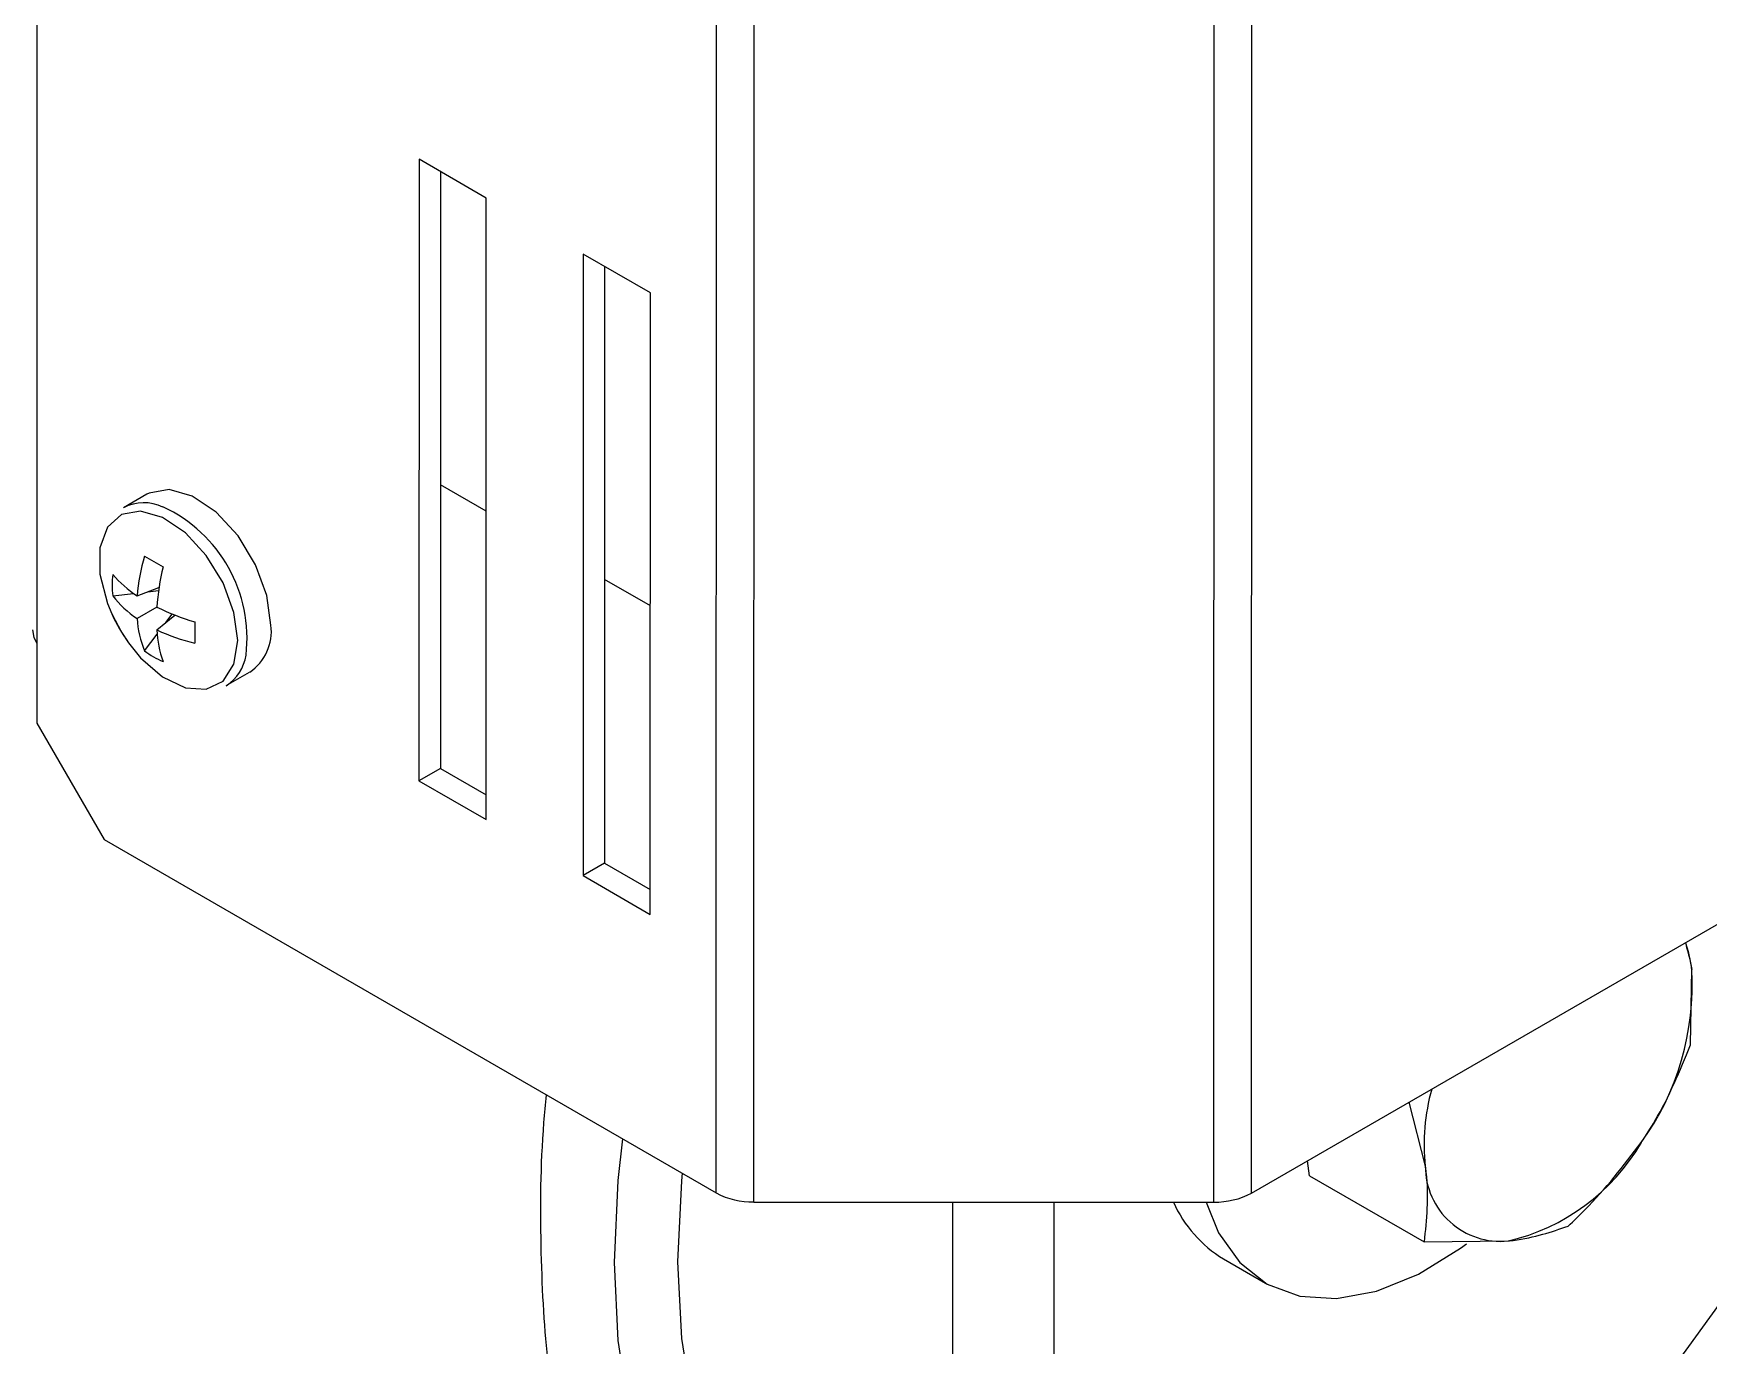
# Model space of a CAD drawing. Extents: x 12.3 to 108.7, y 1.1 to 80.4.
# Drawn here: x 20.675 to 22.876, y 7.15 to 8.874 of the extents above; entities that cross this region are included whole.
import ezdxf

# ---------------------------------------------------------------- set-up
doc = ezdxf.new("R2010")
doc.units = 0
doc.header["$MEASUREMENT"] = 0
doc.layers.add('OBJECT', color=7, linetype='CONTINUOUS')

msp = doc.modelspace()

# ---------------------------------------------------------------- linework, layer by layer
at = {"layer": 'OBJECT'}
for p, q in [((20.6806, 13.2959), (20.6798, 7.9675)), ((21.5725, 7.3501), (21.5733, 12.8826)), ((22.276, 7.35), (22.2768, 12.8825)), ((21.622, 7.3382), (21.6228, 12.8708)), ((22.2265, 7.3382), (22.2273, 12.8707)), ((21.182, 8.7083), (21.1818, 7.8917)), ((21.2704, 8.6572), (21.182, 8.7083)), ((21.2102, 8.6919), (21.2101, 7.908)), ((21.2702, 7.8406), (21.2704, 8.6572)), ((22.276, 7.35), (24.4717, 8.6171)), ((21.3976, 8.5838), (21.3975, 7.7671)), ((21.486, 8.5327), (21.3976, 8.5838)), ((21.4259, 8.5674), (21.4258, 7.7835)), ((21.4859, 7.7161), (21.486, 8.5327)), ((21.2703, 8.246), (21.2102, 8.2807)), ((20.8245, 8.2682), (20.7938, 8.2505)), ((20.8115, 8.1348), (20.8402, 8.1456)), ((21.486, 8.1215), (21.4259, 8.1562)), ((20.7795, 8.1347), (20.807, 8.1379)), ((20.8257, 8.1401), (20.8397, 8.1418)), ((20.8374, 8.1198), (20.8115, 8.1048)), ((20.8374, 8.0899), (20.8611, 8.1094)), ((20.8492, 8.0996), (20.8576, 8.1108)), ((20.8213, 8.0623), (20.8379, 8.0844)), ((20.9287, 8.0167), (20.9594, 8.0344)), ((20.6798, 7.9675), (20.7681, 7.8144)), ((21.2101, 7.908), (21.1818, 7.8917)), ((21.2101, 7.908), (21.2702, 7.8733)), ((21.1818, 7.8917), (21.2702, 7.8406)), ((20.7681, 7.8144), (21.5725, 7.3501)), ((21.4258, 7.7835), (21.3975, 7.7671)), ((21.4258, 7.7835), (21.4859, 7.7488)), ((21.3975, 7.7671), (21.4859, 7.7161)), ((22.8527, 7.5445), (22.8543, 7.6439)), ((22.4828, 7.4693), (22.5042, 7.3851)), ((22.3522, 7.3725), (22.3496, 7.3925)), ((22.3522, 7.3725), (22.5026, 7.2857)), ((21.622, 7.3382), (22.2265, 7.3382)), ((21.883, 7.3382), (21.8829, 6.7832)), ((22.016, 7.3382), (22.0159, 6.7065)), ((22.5026, 7.2857), (22.613, 7.287)), ((22.2392, 7.2634), (22.2943, 7.2315))]:
    msp.add_line(p, q, dxfattribs=at)
at = {"layer": 'OBJECT', "flags": 128}
for points in [[(20.9874, 8.0962), (20.9822, 8.135), (20.9673, 8.1755), (20.9442, 8.2134), (20.9154, 8.2446), (20.8841, 8.2657), (20.8536, 8.2744), (20.8273, 8.2697), (20.8245, 8.2682)], [(20.9437, 8.0761), (20.9388, 8.113), (20.9245, 8.1517), (20.9024, 8.1879), (20.875, 8.2176), (20.8451, 8.2377), (20.8161, 8.246), (20.791, 8.2416), (20.7726, 8.2249), (20.7628, 8.1978), (20.7628, 8.1631), (20.7726, 8.1248), (20.7783, 8.1109)], [(20.7783, 8.1109), (20.791, 8.0869), (20.8001, 8.0731)], [(20.6798, 8.0727), (20.6764, 8.0799), (20.6746, 8.09), (20.6746, 8.09)], [(20.8001, 8.0731), (20.8161, 8.0534), (20.8451, 8.0282), (20.875, 8.0138), (20.9024, 8.0119), (20.9245, 8.0226), (20.9387, 8.0448), (20.9437, 8.0761)], [(22.8459, 7.6789), (22.8496, 7.6673), (22.8543, 7.6439)], [(21.4493, 7.4212), (21.4433, 7.3666), (21.4384, 7.2586)], [(21.5277, 7.3759), (21.5267, 7.3658), (21.5217, 7.2595)], [(22.2163, 7.3382), (22.2326, 7.2978), (22.2604, 7.2585), (22.2963, 7.2304), (22.3392, 7.2146), (22.3877, 7.2115), (22.4402, 7.2212), (22.4951, 7.2434), (22.5505, 7.2774), (22.5585, 7.2833)], [(21.4384, 7.2586), (21.4433, 7.1563), (21.458, 7.061), (21.4824, 6.9736), (21.5162, 6.8953), (21.5589, 6.8269), (21.6101, 6.7693), (21.6691, 6.7231), (21.6999, 6.7052)], [(21.5217, 7.2595), (21.5267, 7.159), (21.5417, 7.0656), (21.5666, 6.9804), (21.6009, 6.9045), (21.6443, 6.8389), (21.6962, 6.7844), (21.7559, 6.7417), (21.8228, 6.7113), (21.8959, 6.6936), (21.9744, 6.6888), (22.0519, 6.6961)], [(22.0159, 6.7065), (22.0868, 6.6897), (22.1633, 6.6866), (22.2442, 6.6973), (22.3283, 6.7215), (22.4144, 6.7589), (22.5012, 6.809), (22.5873, 6.8709), (22.6714, 6.9438), (22.7523, 7.0266), (22.8288, 7.118), (22.8998, 7.2166)]]:
    msp.add_lwpolyline(points, dxfattribs=at)
at = {"layer": 'OBJECT'}
for centre, radius, start, end in [((20.8205, 8.1996), 0.0575, 64.2456, 117.7486), ((20.7662, 8.079), 0.1898, 353.2689, 65.283), ((21.0591, 8.1146), 0.2484, 163.0985, 175.3321), ((21.5392, 9.4023), 1.4116, 239.4353, 240.5701), ((21.1498, 8.0988), 0.313, 166.3282, 176.1568), ((20.9188, 8.1487), 0.14, 174.2598, 185.7232), ((20.8962, 8.2642), 0.1547, 221.03, 236.774), ((20.8902, 8.221), 0.1404, 217.959, 235.8736), ((20.9795, 8.2018), 0.2208, 204.3167, 215.6609), ((20.9515, 8.1149), 0.1404, 184.1203, 202.0329), ((20.9754, 8.4008), 0.313, 243.8373, 253.6647), ((22.3052, 8.0862), 1.4178, 179.4265, 180.5565), ((20.9919, 8.0985), 0.1547, 183.2214, 198.9622), ((20.9437, 8.3144), 0.2484, 244.6632, 256.8942), ((20.923, 8.0881), 0.065, 304.1566, 7.1362), ((20.9031, 8.1758), 0.1399, 234.269, 245.7364), ((20.8972, 8.0654), 0.0581, 302.8831, 351.4346), ((22.5044, 7.6224), 0.3505, 324.0017, 3.5109), ((22.7749, 7.4136), 0.2722, 164.4583, 186.0131), ((22.5511, 7.5539), 0.274, 283.0607, 329.8773), ((22.603, 7.3853), 0.0988, 180.1089, 275.7952), ((21.62, 7.4392), 0.101, 241.9588, 271.1384), ((22.3271, 7.4074), 0.1688, 204.2342, 238.6018), ((22.2285, 7.4391), 0.101, 268.8496, 298.0312)]:
    msp.add_arc(centre, radius, start, end, dxfattribs=at)
for points, knots in [([(22.8543, 7.6439), (22.854, 7.6465), (22.8528, 7.6559), (22.8497, 7.6663), (22.8474, 7.6738)], [0, 0, 0, 0, 0.272666, 1, 1, 1, 1]), ([(22.788, 7.4164), (22.7942, 7.4258), (22.8206, 7.4665), (22.8388, 7.5106), (22.8527, 7.5445)], [0, 0, 0, 0, 0.231849, 1, 1, 1, 1]), ([(21.4548, 6.8422), (21.438, 6.8629), (21.4045, 6.9044), (21.3708, 7.0029), (21.3489, 7.1277), (21.3411, 7.2762), (21.3417, 7.3962), (21.3482, 7.4668), (21.3493, 7.4789)], [0, 0, 0, 0, 0.194199, 0.388328, 0.583109, 0.777835, 0.961715, 1, 1, 1, 1]), ([(22.6918, 7.3066), (22.6993, 7.3136), (22.7348, 7.347), (22.7646, 7.3858), (22.788, 7.4164)], [0, 0, 0, 0, 0.211001, 1, 1, 1, 1]), ([(22.5042, 7.3851), (22.5045, 7.3826), (22.5091, 7.346), (22.5057, 7.3148), (22.5026, 7.2857)], [0, 0, 0, 0, 0.070214, 1, 1, 1, 1]), ([(22.613, 7.287), (22.6152, 7.2873), (22.6469, 7.2909), (22.6702, 7.299), (22.6918, 7.3066)], [0, 0, 0, 0, 0.070214, 1, 1, 1, 1])]:
    msp.add_open_spline(points, degree=3, knots=knots, dxfattribs=at)

doc.saveas('drawing.dxf')
